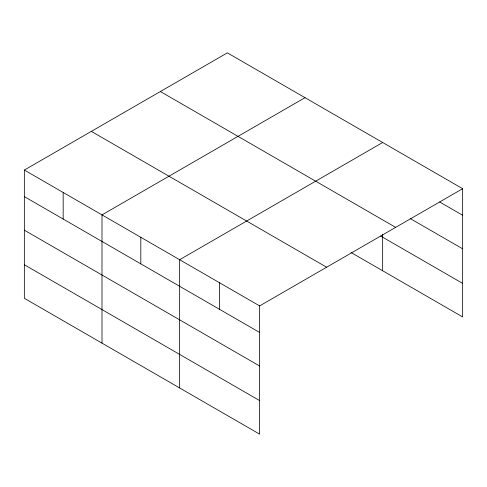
<?xml version="1.0" encoding="UTF-8"?>
<svg xmlns="http://www.w3.org/2000/svg" width="487" height="487" viewBox="0 0 487 487"><rect width="100%" height="100%" fill="white"/><g stroke="black" fill="none" stroke-linecap="round" stroke-linejoin="round"><path stroke-width="0.73" d="M24.35 170.06L259.638 305.903L259.638 434.148L24.35 298.306L24.35 170.06L227.362 52.852L462.65 188.694L462.65 316.94L351.066 252.516M305.008 97.68L101.996 214.889L101.996 343.134M382.654 142.508L179.642 259.717L179.642 387.962M259.638 305.903L462.65 188.694M439.7 202.008L462.65 215.26M410.194 218.529L462.65 248.814M160.369 91.532L395.657 227.374M380.676 236.061L462.65 283.385M91.343 131.38L326.631 267.223M24.35 196.626L259.638 332.469M24.35 230.181L259.638 366.023M24.35 264.751L259.638 400.594M382.654 234.192L382.654 270.754M219.637 282.813L219.637 309.373M140.816 237.303L140.816 263.869M63.17 192.475L63.17 219.04"/></g></svg>
